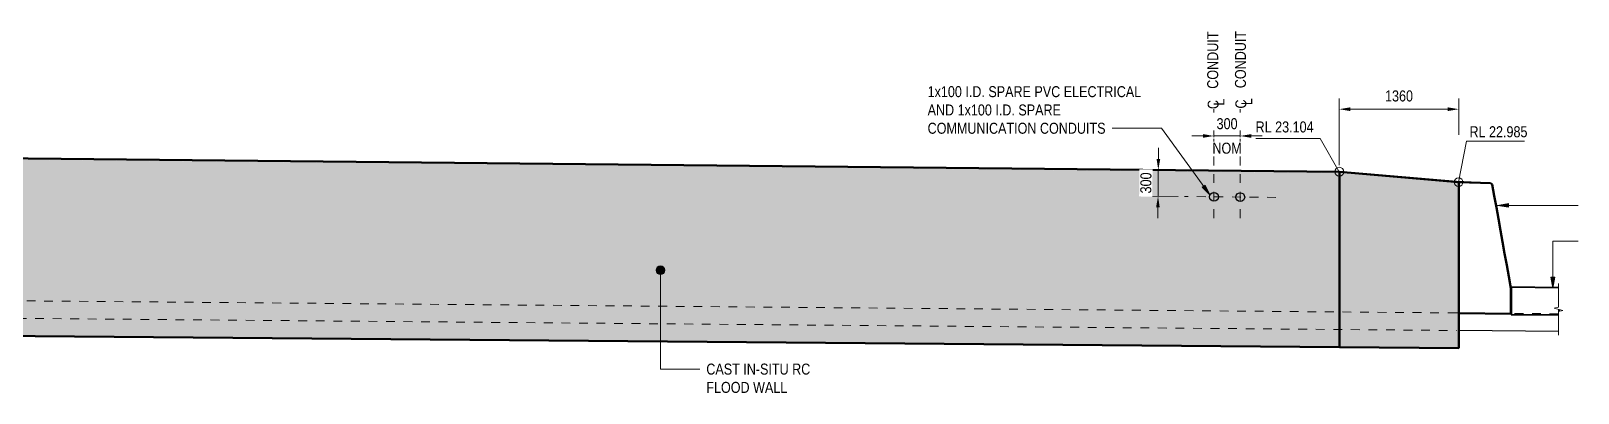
# Model space of a CAD drawing. Header units: metres. Extents: x 305 to 401, y 3 to 1216.
# Drawn here: x 371.76 to 389.39, y 20.58 to 24.71 of the extents above; entities that cross this region are included whole.
import ezdxf

# ---------------------------------------------------------------- set-up
doc = ezdxf.new("R2010")
doc.units = ezdxf.units.M
for name, pattern in [('Dash', [0.00635, 0.003175, -0.003175]), ('JacobsCenter', [0.015, 0.009, -0.0015, 0.003, -0.0015]), ('JacobsDash', [0.0045, 0.003, -0.0015])]:
    doc.linetypes.add(name, pattern=pattern)
doc.layers.get('Defpoints').update_dxf_attribs({"color": 41})
for name, color, linetype, lineweight in [('A-ANNO-DIMS', 7, 'Continuous', 9), ('A-ANNO-NOTE', 7, 'Continuous', 9), ('A-DETL', 7, 'Continuous', 13), ('A-DETL-GENF', 7, 'Continuous', 9), ('A-FLOR', 7, 'Continuous', 50), ('A-FLOR-HDLN', 7, 'JacobsDash', 18), ('A-WALL', 7, 'Continuous', 50), ('A-WALL-HDLN', 7, 'JacobsDash', 18), ('C-TOPO', 7, 'Continuous', 9), ('C-TOPO-HDLN', 7, 'Dash', 9), ('G-ANNO-DIMS', 7, 'Continuous', 9), ('G-ANNO-TEXT', 7, 'Continuous', 9)]:
    doc.layers.add(name, color=color, linetype=linetype, lineweight=lineweight)
doc.styles.add('Arial Narrow_1', font='ARIALN.TTF', dxfattribs={"height": 0.125})
doc.dimstyles.new('Dimension_Standard_O__mm_', dxfattribs={"dimscale": 0.3048, "dimtxt": 0.127929, "dimasz": 0.410105, "dimexe": 0.393701, "dimexo": 0.246063, "dimgap": 0.246063, "dimtad": 1, "dimdec": 0, "dimlfac": 1000, "dimzin": 0, "dimdsep": 46, "dimtxsty": 'Arial Narrow_1', "dimsah": 1, "dimcen": 0.09, "dimaunit": 1, "dimadec": 4, "dimazin": 0, "dimtfac": 1, "dimtdec": 4, "dimtix": 1, "dimtmove": 0, "dimatfit": 3, "dimfxl": 1, "dimtvp": 1, "dimtfill": 1, "dimtolj": 1, "dimtzin": 0, "dimlwd": 18, "dimlwe": 18, "dimarcsym": 2})

# ---------------------------------------------------------------- blocks, each defined once
blk = doc.blocks.new('North_Wall - North_Wall-6845343-DRG-2873123 - ELEVATION - UPSTAND FLOOD WALL AT NORTH END')
at = {"layer": 'A-WALL', "linetype": 'JacobsDash', "lineweight": 18, "true_color": 0xc0c0c0}
for points in [[(-307.717, 23.089), (-307.717, 23.104), (-340.82, 23.434), (-340.819, 23.429), (-340.797, 23.429), (-340.785, 23.418), (-308.213, 23.094)], [(-307.717, 23.104), (-307.717, 23.104), (-308.213, 23.109)], [(-306.356, 22.97), (-306.358, 22.985), (-307.717, 23.104), (-307.717, 23.089), (-306.356, 22.97)], [(-306.356, 21.095), (-306.356, 22.97), (-307.717, 23.089), (-307.717, 21.107), (-307.041, 21.101)], [(-306.358, 22.985), (-306.592, 23.005), (-306.365, 22.985)]]:
    blk.add_hatch(color=9, dxfattribs=at).paths.add_polyline_path(points)
h = blk.add_hatch(color=9, dxfattribs=at)
h.paths.add_polyline_path([(-307.717, 21.107), (-307.717, 23.089), (-340.785, 23.418), (-340.782, 23.415), (-340.782, 21.785), (-340.784, 21.785), (-340.784, 21.386), (-309.385, 21.121)])
h.paths.add_polyline_path([(-338.394, 22.005), (-338.554, 22.007), (-338.55, 22.307), (-338.39, 22.305), (-338.394, 22.02)])
h.paths.add_polyline_path([(-338.423, 22.033), (-338.421, 22.034), (-338.417, 22.036), (-338.417, 22.036), (-338.415, 22.038), (-338.414, 22.041), (-338.414, 22.043), (-338.414, 22.045), (-338.416, 22.048), (-338.418, 22.051), (-338.419, 22.051), (-338.421, 22.052), (-338.425, 22.052), (-338.426, 22.052), (-338.428, 22.051), (-338.43, 22.05), (-338.432, 22.047), (-338.433, 22.044), (-338.433, 22.041), (-338.432, 22.039), (-338.43, 22.037), (-338.43, 22.036), (-338.428, 22.035), (-338.426, 22.034)])
h.paths.add_polyline_path([(-338.523, 22.035), (-338.521, 22.035), (-338.519, 22.036), (-338.517, 22.037), (-338.514, 22.041), (-338.514, 22.043), (-338.514, 22.045), (-338.515, 22.048), (-338.516, 22.05), (-338.518, 22.052), (-338.519, 22.052), (-338.521, 22.053), (-338.525, 22.053), (-338.527, 22.053), (-338.529, 22.052), (-338.53, 22.051), (-338.532, 22.049), (-338.532, 22.046), (-338.533, 22.044), (-338.532, 22.041), (-338.531, 22.039), (-338.529, 22.036), (-338.528, 22.036), (-338.525, 22.035)])
h.paths.add_polyline_path([(-338.42, 22.258), (-338.416, 22.259), (-338.415, 22.26), (-338.414, 22.261), (-338.412, 22.263), (-338.411, 22.266), (-338.411, 22.268), (-338.411, 22.27), (-338.412, 22.273), (-338.415, 22.276), (-338.416, 22.276), (-338.418, 22.277), (-338.42, 22.277), (-338.423, 22.277), (-338.426, 22.276), (-338.428, 22.274), (-338.429, 22.271), (-338.43, 22.269), (-338.43, 22.266), (-338.429, 22.264), (-338.428, 22.262), (-338.427, 22.261), (-338.425, 22.26), (-338.423, 22.259), (-338.421, 22.258)])
h.paths.add_polyline_path([(-338.52, 22.26), (-338.518, 22.26), (-338.515, 22.261), (-338.513, 22.263), (-338.512, 22.265), (-338.511, 22.268), (-338.511, 22.27), (-338.512, 22.273), (-338.513, 22.275), (-338.514, 22.276), (-338.516, 22.277), (-338.519, 22.278), (-338.522, 22.278), (-338.523, 22.278), (-338.525, 22.277), (-338.527, 22.276), (-338.529, 22.274), (-338.53, 22.271), (-338.53, 22.269), (-338.53, 22.267), (-338.528, 22.263), (-338.527, 22.262), (-338.525, 22.261), (-338.523, 22.26), (-338.521, 22.26)])
at = {"layer": 'A-WALL'}
for p, q in [((-340.82, 23.434), (-307.717, 23.104)), ((-307.717, 23.104), (-306.38, 22.987)), ((-307.717, 23.089), (-307.717, 23.104)), ((-307.717, 23.104), (-306.358, 22.985)), ((-307.717, 23.089), (-307.717, 23.104)), ((-307.717, 23.089), (-307.717, 21.107)), ((-307.717, 21.107), (-307.717, 23.089)), ((-306.358, 22.985), (-306.38, 22.987)), ((-306.356, 22.97), (-306.356, 22.971)), ((-306.356, 21.095), (-306.356, 22.97)), ((-340.784, 21.386), (-307.717, 21.107)), ((-306.356, 21.095), (-307.717, 21.107))]:
    blk.add_line(p, q, dxfattribs=at)
at = {"layer": 'A-WALL', "flags": 128}
blk.add_lwpolyline([(-306.356, 22.971), (-306.357, 22.977), (-306.358, 22.985)], dxfattribs=at)
blk = doc.blocks.new('CS_DET_BreakLine_ViewScale - Std Break-6872961-DRG-2873123 - ELEVATION - UPSTAND FLOOD WALL AT NORTH END')
at = {"layer": 'A-DETL-GENF'}
for p, q in [((-305.22, 21.83), (-305.22, 21.561)), ((-305.22, 21.561), (-305.27, 21.549)), ((-305.27, 21.549), (-305.17, 21.524)), ((-305.17, 21.524), (-305.22, 21.511)), ((-305.22, 21.511), (-305.22, 21.243))]:
    blk.add_line(p, q, dxfattribs=at)
blk = doc.blocks.new('DIMBLOCK10-DRG-2873123 - ELEVATION - UPSTAND FLOOD WALL AT NORTH END')
at = {"layer": 'A-ANNO-DIMS', "color": 0, "lineweight": 18, "transparency": 16777216}
for p, q in [((385.117, 23.511), (384.992, 23.511)), ((385.242, 23.498), (385.242, 23.631)), ((385.542, 23.511), (385.242, 23.511)), ((385.542, 23.498), (385.542, 23.631)), ((385.667, 23.511), (385.792, 23.511))]:
    blk.add_line(p, q, dxfattribs=at)
at = {"layer": 'A-ANNO-DIMS', "color": 0, "transparency": 16777216}
for points in [[(385.117, 23.532), (385.117, 23.49), (385.242, 23.511)], [(385.667, 23.532), (385.667, 23.49), (385.542, 23.511)]]:
    blk.add_solid(points, dxfattribs=at)
at = {"layer": 'A-ANNO-DIMS', "color": 0, "lineweight": 18, "transparency": 16777216, "char_height": 0.125, "width": 0.40206, "attachment_point": 5, "style": 'Arial Narrow_1', "bg_fill": 3, "box_fill_scale": 1.1, "bg_fill_color": 256, "bg_fill_true_color": 13158600, "bg_fill_transparency": 0}
for s, insert in [('\\A1;300', (385.392, 23.65)), ('\\A1;NOM', (385.392, 23.371))]:
    blk.add_mtext(s, dxfattribs=dict(at, insert=insert))
at = {"layer": 'Defpoints', "color": 0, "transparency": 16777216}
for p in [(385.242, 23.511), (385.242, 23.423), (385.542, 23.423)]:
    blk.add_point(p, dxfattribs=at)
blk = doc.blocks.new('CS_Annot_Centreline Symbol1 - CS_Annot_Centreline Symbol-5070896-DRG-2873123 - ELEVATION - UPSTAND FLOOD WALL AT NORTH END')
at = {"layer": 'A-ANNO-NOTE', "char_height": 0.125, "attachment_point": 1, "rotation": 90, "style": 'Arial Narrow_1'}
for s, insert, width in [('C  ', (-308.902, 23.823), 0.22046), ('L', (-308.835, 23.862), 0.0962)]:
    blk.add_mtext(s, dxfattribs=dict(at, insert=insert, width=width))
blk = doc.blocks.new('DIMBLOCK12-DRG-2873123 - ELEVATION - UPSTAND FLOOD WALL AT NORTH END')
at = {"layer": 'A-ANNO-DIMS', "color": 0, "lineweight": 18, "transparency": 16777216}
for p, q in [((386.671, 23.179), (386.671, 23.936)), ((387.907, 23.816), (386.796, 23.816)), ((388.032, 23.523), (388.032, 23.936))]:
    blk.add_line(p, q, dxfattribs=at)
at = {"layer": 'A-ANNO-DIMS', "color": 0, "transparency": 16777216}
for points in [[(386.796, 23.837), (386.796, 23.795), (386.671, 23.816)], [(387.907, 23.837), (387.907, 23.795), (388.032, 23.816)]]:
    blk.add_solid(points, dxfattribs=at)
at = {"layer": 'Defpoints', "color": 0, "transparency": 16777216}
for p in [(386.671, 23.816), (388.032, 23.448), (386.671, 23.104)]:
    blk.add_point(p, dxfattribs=at)
at = {"layer": 'A-ANNO-DIMS', "color": 0, "lineweight": 18, "transparency": 16777216, "insert": (387.352, 23.966), "char_height": 0.125, "width": 0.38013, "attachment_point": 5, "style": 'Arial Narrow_1', "bg_fill": 3, "box_fill_scale": 1.1, "bg_fill_color": 256, "bg_fill_true_color": 13158600, "bg_fill_transparency": 0}
blk.add_mtext('\\A1;1360\u200e', dxfattribs=at)
blk = doc.blocks.new('DIMBLOCK13-DRG-2873123 - ELEVATION - UPSTAND FLOOD WALL AT NORTH END')
at = {"layer": 'A-ANNO-DIMS', "color": 0, "lineweight": 18, "transparency": 16777216}
for p, q in [((384.609, 23.249), (384.61, 23.374)), ((384.621, 23.124), (384.488, 23.126)), ((384.608, 23.124), (384.605, 22.824)), ((384.833, 22.822), (384.485, 22.826)), ((384.603, 22.699), (384.602, 22.574))]:
    blk.add_line(p, q, dxfattribs=at)
at = {"layer": 'A-ANNO-DIMS', "color": 0, "transparency": 16777216}
for points in [[(384.588, 23.25), (384.63, 23.249), (384.608, 23.124)], [(384.583, 22.7), (384.624, 22.699), (384.605, 22.824)]]:
    blk.add_solid(points, dxfattribs=at)
at = {"layer": 'Defpoints', "color": 0, "transparency": 16777216}
for p in [(384.696, 23.123), (384.908, 22.821)]:
    blk.add_point(p, dxfattribs=at)
at = {"layer": 'A-ANNO-DIMS', "color": 0, "lineweight": 18, "transparency": 16777216, "insert": (384.467, 22.976), "char_height": 0.125, "width": 0.2851, "attachment_point": 5, "rotation": 89.4293, "style": 'Arial Narrow_1', "bg_fill": 3, "box_fill_scale": 1.1, "bg_fill_color": 256, "bg_fill_true_color": 13158600, "bg_fill_transparency": 0}
blk.add_mtext('\\A1;300', dxfattribs=at)
at = {"layer": 'Defpoints', "color": 0, "transparency": 16777216}
blk.add_point((384.605, 22.824), dxfattribs=at)

msp = doc.modelspace()

# ---------------------------------------------------------------- hatches: boundary and pattern name
at = {"layer": 'G-ANNO-TEXT'}
for points in [[(385.1984, 22.8382), (385.1426, 22.9523), (385.107, 22.9263)], [(388.4749, 22.7203), (388.5999, 22.6983), (388.5999, 22.7424)], [(389.1059, 21.778), (389.1279, 21.903), (389.0838, 21.903)]]:
    msp.add_hatch(color=256, dxfattribs=at).paths.add_polyline_path(points)
h = msp.add_hatch(color=256, dxfattribs=at)
edge = h.paths.add_edge_path()
edge.add_arc((378.9323, 21.9814), 0.05, 0, 360)

# ---------------------------------------------------------------- linework, layer by layer
at = {"layer": 'A-DETL', "linetype": 'JacobsCenter', "lineweight": 18}
for p, q in [((385.2425, 22.5765), (385.2425, 23.8165)), ((385.5425, 22.5765), (385.5425, 23.8165)), ((385.9483, 22.811), (384.9084, 22.8214))]:
    msp.add_line(p, q, dxfattribs=at)
at = {"layer": 'A-DETL', "lineweight": 25}
msp.add_line((389.1692, 21.2853), (388.0362, 21.2953), dxfattribs=at)
for centre in [(385.2425, 22.818), (385.5425, 22.8151)]:
    msp.add_circle(centre, 0.05, dxfattribs=at)
at = {"layer": 'A-FLOR'}
for p, q in [((388.3967, 22.975), (388.0529, 22.9851)), ((388.0325, 21.4873), (388.0326, 21.4878)), ((388.0329, 21.4855), (388.0325, 21.4855)), ((388.0326, 21.4878), (388.0326, 21.4887)), ((388.0337, 21.4878), (388.0337, 21.4887)), ((388.0377, 21.4886), (388.039, 21.4886)), ((388.039, 21.4886), (388.039, 21.4919)), ((388.039, 21.4919), (388.6262, 21.4868))]:
    msp.add_line(p, q, dxfattribs=at)
at = {"layer": 'A-FLOR', "flags": 128}
for points in [[(388.024, 22.9861), (388.0319, 22.9858), (388.0398, 22.9855), (388.0473, 22.9852)], [(388.028, 22.986), (388.0895, 22.9841), (388.155, 22.9821), (388.1728, 22.9816)], [(388.0325, 22.9706), (388.0325, 22.8059), (388.0325, 22.6413), (388.0325, 22.4766), (388.0325, 22.312), (388.0325, 22.1473), (388.0325, 21.9827), (388.0325, 21.818), (388.0325, 21.6534), (388.0325, 21.4887)], [(388.0473, 22.9851), (388.0501, 22.9851), (388.0529, 22.9851)], [(388.415, 22.9594), (388.4058, 22.9672), (388.3967, 22.975)], [(388.6262, 21.7788), (388.6027, 21.91), (388.5792, 22.0412), (388.5558, 22.1724), (388.5323, 22.3035), (388.5088, 22.4347), (388.4854, 22.5659), (388.4619, 22.6971), (388.4384, 22.8282), (388.415, 22.9594)], [(388.6262, 21.4868), (388.6262, 21.5598), (388.6262, 21.6328), (388.6262, 21.7058), (388.6262, 21.7788)], [(388.0326, 21.4878), (388.0332, 21.4878), (388.0337, 21.4878)], [(388.0329, 21.4855), (388.0333, 21.4866), (388.0337, 21.4878)]]:
    msp.add_lwpolyline(points, dxfattribs=at)
at = {"layer": 'A-FLOR'}
msp.add_open_spline([(388.0325, 21.4887), (388.0342, 21.4887), (388.0359, 21.4887), (388.0377, 21.4886)], degree=3, dxfattribs=at)
at = {"layer": 'A-FLOR-HDLN'}
for p, q in [((388.0245, 22.9861), (388.0279, 22.986)), ((388.0476, 22.9852), (388.0478, 22.9851)), ((388.0487, 22.9851), (388.0501, 22.9851)), ((388.0075, 21.4953), (353.2391, 21.7887)), ((353.6052, 21.5856), (388.0075, 21.2953)), ((389.1692, 21.4852), (388.0075, 21.4953)), ((388.0315, 21.4927), (388.0315, 21.4857)), ((388.0322, 21.4856), (388.0325, 21.4855))]:
    msp.add_line(p, q, dxfattribs=at)
at = {"layer": 'A-FLOR-HDLN', "flags": 128}
for points in [[(388.0088, 21.4975), (388.0122, 21.4968), (388.0156, 21.496)], [(388.0156, 21.496), (388.0175, 21.4956), (388.0193, 21.4952)], [(388.0193, 21.4952), (388.0254, 21.4939), (388.0315, 21.4927)], [(388.0315, 21.4857), (388.0319, 21.4856), (388.0322, 21.4855)], [(388.0322, 21.4855), (388.0324, 21.4867), (388.0324, 21.4868)]]:
    msp.add_lwpolyline(points, dxfattribs=at)
at = {"layer": 'C-TOPO', "lineweight": 40}
for p, q in [((388.6324, 21.7878), (388.632, 21.7878)), ((388.632, 21.7878), (388.632, 21.4778)), ((389.1692, 21.7798), (388.6324, 21.7878)), ((389.1776, 21.5134), (389.1776, 21.5342)), ((388.632, 21.4778), (389.1692, 21.4733))]:
    msp.add_line(p, q, dxfattribs=at)
at = {"layer": 'C-TOPO-HDLN'}
for p, q in [((388.6002, 21.4812), (388.5795, 21.4838)), ((388.632, 21.4778), (388.6002, 21.4812))]:
    msp.add_line(p, q, dxfattribs=at)
at = {"layer": 'G-ANNO-DIMS', "lineweight": 18}
for p, q in [((386.6713, 23.1038), (386.4521, 23.4835)), ((388.0312, 22.9847), (388.1229, 23.45)), ((388.1229, 23.45), (388.7813, 23.45))]:
    msp.add_line(p, q, dxfattribs=at)
for centre in [(386.6713, 23.1038), (388.0312, 22.9847)]:
    msp.add_circle(centre, 0.05, dxfattribs=at)
at = {"layer": 'G-ANNO-TEXT'}
for p, q in [((384.515, 23.5989), (384.0807, 23.5989)), ((384.6448, 23.5989), (384.515, 23.5989)), ((385.1426, 22.9523), (385.107, 22.9263)), ((385.1984, 22.8382), (385.1426, 22.9523)), ((385.107, 22.9263), (385.1984, 22.8382)), ((388.5999, 22.7424), (388.4749, 22.7203)), ((388.4749, 22.7203), (388.5999, 22.6983)), ((388.4749, 22.7203), (389.3929, 22.7203)), ((388.5999, 22.6983), (388.5999, 22.7424)), ((389.1059, 22.3129), (389.3929, 22.3129)), ((389.1059, 21.778), (389.1059, 22.3129)), ((378.9323, 21.9814), (378.9323, 20.8555)), ((389.1279, 21.903), (389.0838, 21.903)), ((389.0838, 21.903), (389.1059, 21.778)), ((389.1059, 21.778), (389.1279, 21.903)), ((378.9323, 20.8555), (379.3806, 20.8555))]:
    msp.add_line(p, q, dxfattribs=at)
msp.add_circle((378.9323, 21.9814), 0.05, dxfattribs=at)

# ---------------------------------------------------------------- block references
at = {"layer": 'A-ANNO-NOTE'}
for p in [(694.0725, -0.0062), (694.3887, 0)]:
    msp.add_blockref('CS_Annot_Centreline Symbol1 - CS_Annot_Centreline Symbol-5070896-DRG-2873123 - ELEVATION - UPSTAND FLOOD WALL AT NORTH END', p, dxfattribs=at)
at = {"layer": 'A-DETL-GENF'}
msp.add_blockref('CS_DET_BreakLine_ViewScale - Std Break-6872961-DRG-2873123 - ELEVATION - UPSTAND FLOOD WALL AT NORTH END', (694.3887, 0), dxfattribs=at)
at = {"layer": 'A-WALL-HDLN'}
msp.add_blockref('North_Wall - North_Wall-6845343-DRG-2873123 - ELEVATION - UPSTAND FLOOD WALL AT NORTH END', (694.3887, 0), dxfattribs=at)

# ---------------------------------------------------------------- texts
at = {"layer": 'A-ANNO-NOTE', "char_height": 0.125, "attachment_point": 1, "rotation": 90, "style": 'Arial Narrow_1', "bg_fill": 3, "box_fill_scale": 1, "bg_fill_color": 256, "bg_fill_true_color": 13158600, "bg_fill_transparency": 0}
for insert in [(385.1657, 24.0488), (385.482, 24.055)]:
    msp.add_mtext('CONDUIT', dxfattribs=dict(at, insert=insert))
at = {"layer": 'G-ANNO-TEXT', "insert": (381.9784, 24.0782), "char_height": 0.125, "attachment_point": 1, "style": 'Arial Narrow_1', "bg_fill": 3, "box_fill_scale": 1, "bg_fill_color": 256, "bg_fill_transparency": 0}
msp.add_mtext('1x100 I.D. SPARE PVC ELECTRICAL ', dxfattribs=at)

# ---------------------------------------------------------------- next in the draw order: texts
at = {"layer": 'G-ANNO-DIMS', "lineweight": 18, "insert": (388.1553, 23.6215), "char_height": 0.125, "attachment_point": 1, "style": 'Arial Narrow_1', "bg_fill": 3, "box_fill_scale": 1, "bg_fill_color": 256, "bg_fill_true_color": 13158600, "bg_fill_transparency": 0}
msp.add_mtext('RL 22.985', dxfattribs=at)
at = {"layer": 'G-ANNO-TEXT', "char_height": 0.125, "attachment_point": 1, "style": 'Arial Narrow_1', "bg_fill": 3, "box_fill_scale": 1, "bg_fill_color": 256, "bg_fill_transparency": 0}
for s, insert in [('AND 1x100 I.D. SPARE ', (381.9784, 23.8698)), ('CAST IN-SITU RC', (379.4556, 20.918))]:
    msp.add_mtext(s, dxfattribs=dict(at, insert=insert))

# ---------------------------------------------------------------- next in the draw order: dimensions: what is measured, and where the dimension line sits
at = {"layer": 'A-ANNO-DIMS', "lineweight": 18}
dim = msp.add_linear_dim(base=(386.6713, 23.8162), p1=(388.0325, 23.4483), p2=(386.6713, 23.1038), angle=359.99995, text='1360\u200e', dimstyle='Dimension_Standard_O__mm_', override={"dimpost": '<>', "dimfxl": 1.404127}, dxfattribs=at)
dim.commit()
dim.dimension.update_dxf_attribs({"geometry": 'DIMBLOCK12-DRG-2873123 - ELEVATION - UPSTAND FLOOD WALL AT NORTH END', "text_midpoint": (387.3519, 23.9656)})
dim = msp.add_linear_dim(base=(385.2425, 23.5111), p1=(385.5425, 23.4227), p2=(385.2425, 23.4227), text='<>\\XNOM', dimstyle='Dimension_Standard_O__mm_', override={"dimpost": '<>', "dimfxl": 0.3}, dxfattribs=at)
dim.commit()
dim.dimension.update_dxf_attribs({"geometry": 'DIMBLOCK10-DRG-2873123 - ELEVATION - UPSTAND FLOOD WALL AT NORTH END', "text_midpoint": (385.3925, 23.5111)})

# ---------------------------------------------------------------- next in the draw order: linework, layer by layer
at = {"layer": 'G-ANNO-DIMS', "lineweight": 18}
msp.add_line((386.4521, 23.4835), (385.7199, 23.4835), dxfattribs=at)
at = {"layer": 'G-ANNO-TEXT'}
msp.add_line((385.1984, 22.8382), (384.6448, 23.5989), dxfattribs=at)

# ---------------------------------------------------------------- next in the draw order: texts
at = {"layer": 'G-ANNO-TEXT', "char_height": 0.125, "attachment_point": 1, "style": 'Arial Narrow_1', "bg_fill": 3, "box_fill_scale": 1, "bg_fill_color": 256, "bg_fill_transparency": 0}
for s, insert in [('COMMUNICATION CONDUITS', (381.9784, 23.6614)), ('FLOOD WALL', (379.4556, 20.7096))]:
    msp.add_mtext(s, dxfattribs=dict(at, insert=insert))

# ---------------------------------------------------------------- next in the draw order: texts
at = {"layer": 'G-ANNO-DIMS', "lineweight": 18, "insert": (385.717, 23.6764), "char_height": 0.125, "attachment_point": 1, "style": 'Arial Narrow_1', "bg_fill": 3, "box_fill_scale": 1, "bg_fill_color": 256, "bg_fill_true_color": 13158600, "bg_fill_transparency": 0}
msp.add_mtext('RL 23.104', dxfattribs=at)

# ---------------------------------------------------------------- next in the draw order: dimensions: what is measured, and where the dimension line sits
at = {"layer": 'A-ANNO-DIMS', "lineweight": 18}
dim = msp.add_linear_dim(base=(384.6046, 22.8244), p1=(384.696, 23.1235), p2=(384.9084, 22.8214), angle=89.42928, dimstyle='Dimension_Standard_O__mm_', override={"dimpost": '<>', "dimfxl": 0.369292}, dxfattribs=at)
dim.commit()
dim.dimension.update_dxf_attribs({"geometry": 'DIMBLOCK13-DRG-2873123 - ELEVATION - UPSTAND FLOOD WALL AT NORTH END', "text_midpoint": (384.4673, 22.9758)})

doc.saveas('drawing.dxf')
